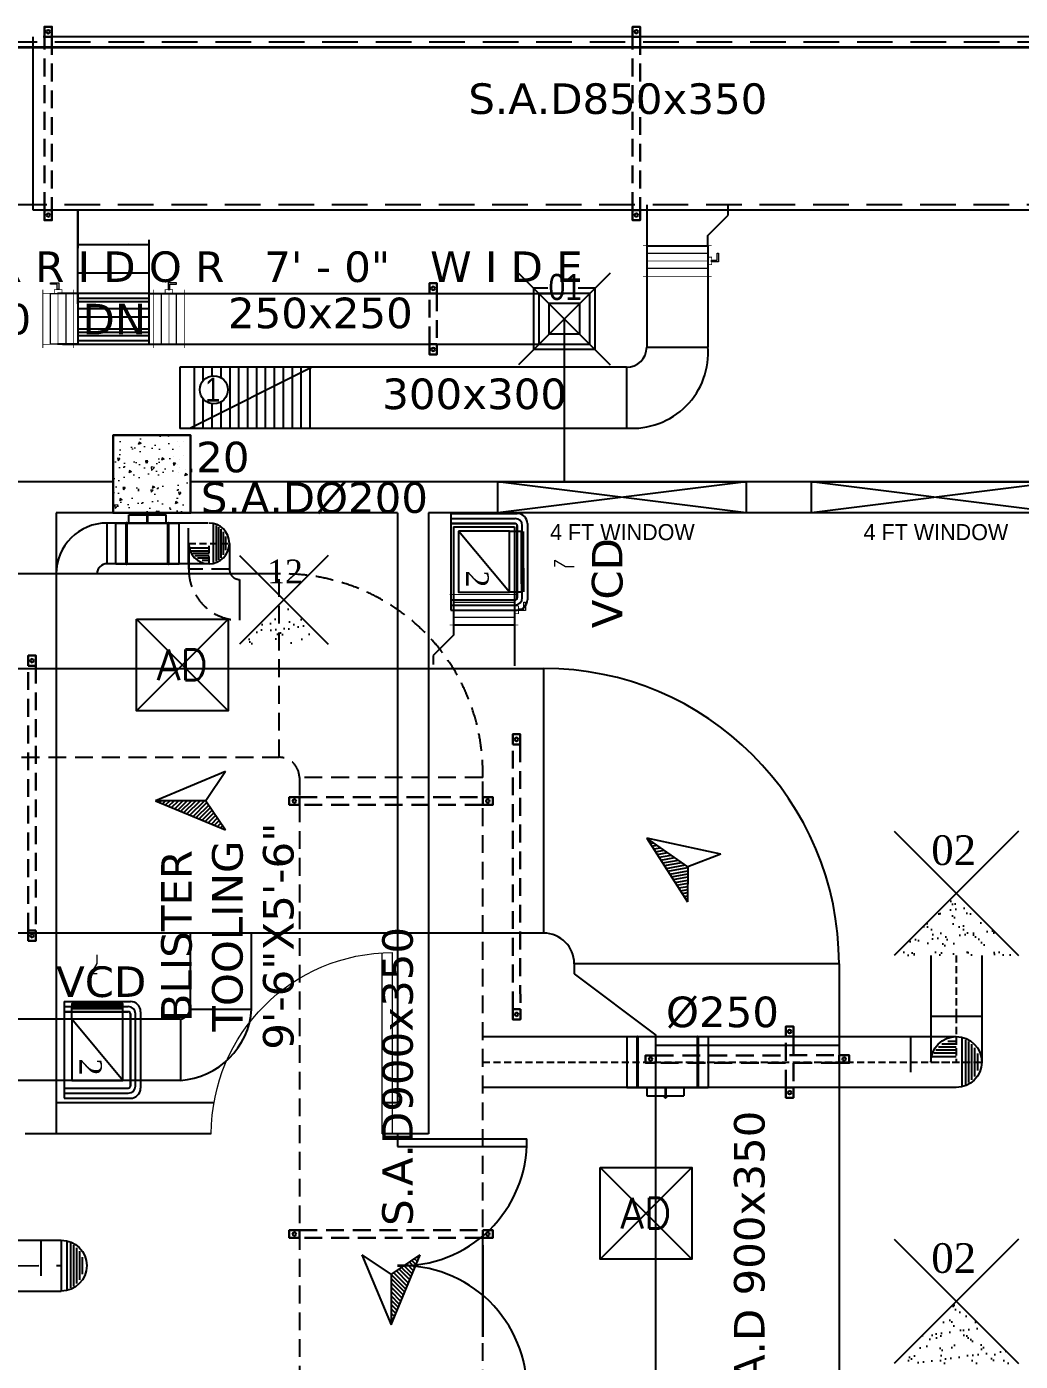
# Model space of a CAD drawing. Header units: millimetres. Extents: x -5691 to 68617, y -23008 to 84113.
# Drawn here: x 19312 to 24190, y 47270 to 53822 of the extents above; entities that cross this region are included whole.
import ezdxf
from ezdxf.enums import TextEntityAlignment as Align

# ---------------------------------------------------------------- set-up
doc = ezdxf.new("R2010")
doc.units = ezdxf.units.MM
doc.header["$LTSCALE"] = 700
doc.header["$MEASUREMENT"] = 0
doc.set_wipeout_variables(frame=1)
doc.linetypes.add('HIDDEN', pattern=[0.375, 0.25, -0.125])
for name, color, linetype in [('Access Door', 7, 'Continuous'), ('architactur xref$0$COLUMN', 8, 'Continuous'), ('architactur xref$0$COLUMN HATCH', 8, 'Continuous'), ('architactur xref$0$TEXT', 8, 'Continuous'), ('architactur xref$0$WALL', 8, 'Continuous'), ('architactur xref$0$WINDOOW', 8, 'Continuous'), ('CAV', 4, 'Continuous'), ('duct size', 7, 'Continuous'), ('M-AC-DIFFUSER', 3, 'Continuous'), ('rcp$0$01-dif', 76, 'Continuous'), ('rcp$0$DIF 02', 74, 'Continuous'), ('rcp$0$DIF 12', 84, 'Continuous'), ('rcp$0$DIF 46', 74, 'Continuous'), ('rcp$0$Low pickup 500x200', 10, 'Continuous'), ('rcp$0$RETURN GRILL-600x300', 5, 'Continuous'), ('rcp$0$WO DIFFUSER', 78, 'Continuous'), ('rcp$0$X-REF', 8, 'Continuous'), ('Return Ahu-04', 1, 'Continuous'), ('Return Ahu-06', 1, 'Continuous'), ('Supply Ahu-04', 3, 'Continuous'), ('Supply Ahu-05', 3, 'Continuous'), ('Supply Ahu-06', 3, 'Continuous'), ('X-REF', 8, 'Continuous')]:
    doc.layers.add(name, color=color, linetype=linetype)
for name, color, linetype, lineweight in [('architactur xref$0$AR. COLUMN', 8, 'Continuous', 30), ('architactur xref$0$AR. R.C.C HATCH', 8, 'Continuous', 9), ('rcp$0$H-RETURN RISER 700', 6, 'Continuous', 9), ('rcp$0$MAAM TEXT', 7, 'Continuous', 25), ('SA-HANGERS', 21, 'Continuous', 30), ('VCD', 1, 'Continuous', 20)]:
    doc.layers.add(name, color=color, linetype=linetype, lineweight=lineweight)
doc.styles.add('AC-TEXT', font='ROMANS.SHX', dxfattribs={"height": 200})
doc.styles.add('architactur xref$0$H St Bt', font='stylu.ttf')
doc.styles.add('architactur xref$0$VERDANA', font='verdana.ttf')
doc.styles.add('rcp$0$style1', font='ARIALN.TTF')
doc.styles.add('rcp$0$TECHNICBOLD', font='times.ttf', dxfattribs={"height": 10})
doc.styles.add('VERDANA', font='verdana.ttf')

# ---------------------------------------------------------------- blocks, each defined once
blk = doc.blocks.new('*U9')
for p, q in [((0, 0), (0, 37)), ((850, 0), (850, 37))]:
    blk.add_line(p, q)
for points in [[(0, 0), (-50, 0), (-50, 37), (0, 37)], [(850, 37), (900, 37), (900, 0), (850, 0)]]:
    blk.add_lwpolyline(points)
at = {"linetype": 'HIDDEN', "ltscale": 0.5}
for points in [[(0, 37), (850, 37)], [(850, 0), (0, 0)]]:
    blk.add_lwpolyline(points, dxfattribs=at)
for centre in [(-25, 18.5), (875, 18.5)]:
    blk.add_circle(centre, 8.44)
blk = doc.blocks.new('*U44')
for p, q in [((0, 0), (0, 37)), ((1300, 0), (1300, 37))]:
    blk.add_line(p, q)
for points in [[(0, 0), (-50, 0), (-50, 37), (0, 37)], [(1300, 37), (1350, 37), (1350, 0), (1300, 0)]]:
    blk.add_lwpolyline(points)
at = {"linetype": 'HIDDEN', "ltscale": 0.5}
for points in [[(0, 37), (1300, 37)], [(1300, 0), (0, 0)]]:
    blk.add_lwpolyline(points, dxfattribs=at)
for centre in [(-25, 18.5), (1325, 18.5)]:
    blk.add_circle(centre, 8.44)
blk = doc.blocks.new('*U46')
for p, q in [((0, 0), (0, 37)), ((900, 0), (900, 37))]:
    blk.add_line(p, q)
for points in [[(0, 0), (-50, 0), (-50, 37), (0, 37)], [(900, 37), (950, 37), (950, 0), (900, 0)]]:
    blk.add_lwpolyline(points)
at = {"linetype": 'HIDDEN', "ltscale": 0.5}
for points in [[(0, 37), (900, 37)], [(900, 0), (0, 0)]]:
    blk.add_lwpolyline(points, dxfattribs=at)
for centre in [(-25, 18.5), (925, 18.5)]:
    blk.add_circle(centre, 8.44)
blk = doc.blocks.new('*U49')
for p, q in [((0, 0), (0, 37)), ((250, 0), (250, 37))]:
    blk.add_line(p, q)
for points in [[(0, 0), (-50, 0), (-50, 37), (0, 37)], [(250, 37), (300, 37), (300, 0), (250, 0)]]:
    blk.add_lwpolyline(points)
at = {"linetype": 'HIDDEN', "ltscale": 0.5}
for points in [[(0, 37), (250, 37)], [(250, 0), (0, 0)]]:
    blk.add_lwpolyline(points, dxfattribs=at)
for centre in [(-25, 18.5), (275, 18.5)]:
    blk.add_circle(centre, 8.44)
blk = doc.blocks.new('*U55')
for p, q in [((0, 0), (0, 37)), ((900, 0), (900, 37))]:
    blk.add_line(p, q)
for points in [[(0, 0), (-50, 0), (-50, 37), (0, 37)], [(900, 37), (950, 37), (950, 0), (900, 0)]]:
    blk.add_lwpolyline(points)
at = {"linetype": 'HIDDEN', "ltscale": 0.5}
for points in [[(0, 37), (900, 37)], [(900, 0), (0, 0)]]:
    blk.add_lwpolyline(points, dxfattribs=at)
for centre in [(-25, 18.5), (925, 18.5)]:
    blk.add_circle(centre, 8.44)
blk = doc.blocks.new('*U56')
for p, q in [((0, 0), (0, 37)), ((1300, 0), (1300, 37))]:
    blk.add_line(p, q)
for points in [[(0, 0), (-50, 0), (-50, 37), (0, 37)], [(1300, 37), (1350, 37), (1350, 0), (1300, 0)]]:
    blk.add_lwpolyline(points)
at = {"linetype": 'HIDDEN', "ltscale": 0.5}
for points in [[(0, 37), (1300, 37)], [(1300, 0), (0, 0)]]:
    blk.add_lwpolyline(points, dxfattribs=at)
for centre in [(-25, 18.5), (1325, 18.5)]:
    blk.add_circle(centre, 8.44)
blk = doc.blocks.new('architactur xref$0$D1')
at = {"layer": 'architactur xref$0$WINDOOW', "color": 0, "lineweight": 0}
for p, q in [((2995.31, -11647.76), (2960.36, -11647.76)), ((2995.31, -11647.76), (2995.31, -11650.76)), ((2995.31, -11649.76), (2960.31, -11649.76))]:
    blk.add_line(p, q, dxfattribs=at)
blk.add_arc((2995.31, -11649.76), 35, 90, 180, dxfattribs=at)
blk = doc.blocks.new('*U179')
at = {"layer": 'architactur xref$0$WALL', "color": 0}
for p, q in [((60520.06, 48188.77), (60526.06, 48188.77)), ((60520.06, 48140.77), (60520.06, 48188.77)), ((60526.06, 48188.77), (60520.06, 48140.77)), ((60520.06, 48188.77), (60526.06, 48140.77)), ((60526.06, 48188.77), (60526.06, 48140.77)), ((60526.06, 48140.77), (60520.06, 48140.77))]:
    blk.add_line(p, q, dxfattribs=at)
at = {"layer": 'architactur xref$0$TEXT', "lineweight": 0, "style": 'architactur xref$0$H St Bt'}
blk.add_text('4 FT WINDOW', height=3.1104, rotation=90, dxfattribs=at).set_placement((60531.34, 48150.84))
blk = doc.blocks.new('*U190')
at = {"layer": 'architactur xref$0$WALL', "color": 0}
for p, q in [((60520.06, 48188.77), (60526.06, 48188.77)), ((60520.06, 48140.77), (60520.06, 48188.77)), ((60526.06, 48188.77), (60520.06, 48140.77)), ((60520.06, 48188.77), (60526.06, 48140.77)), ((60526.06, 48188.77), (60526.06, 48140.77)), ((60526.06, 48140.77), (60520.06, 48140.77))]:
    blk.add_line(p, q, dxfattribs=at)
at = {"layer": 'architactur xref$0$TEXT', "lineweight": 0, "style": 'architactur xref$0$H St Bt'}
blk.add_text('4 FT WINDOW', height=3.1104, rotation=90, dxfattribs=at).set_placement((60531.34, 48150.84))
blk = doc.blocks.new('architactur xref$0$COLUMB 24X24')
at = {"lineweight": 18}
blk.add_wipeout([(600, 0), (600, 600), (0, 600), (0, 0)], dxfattribs=at)
at = {"layer": 'architactur xref$0$AR. R.C.C HATCH'}
h = blk.add_hatch(dxfattribs=at)
h.set_pattern_fill('AR-CONC', color=256, scale=30, style=0)
h.paths.add_polyline_path([(600, 600), (0, 600), (0, 0), (600, 0)])
at = {"layer": 'architactur xref$0$AR. COLUMN'}
blk.add_lwpolyline([(600, 0), (600, 600), (0, 600), (0, 0)], close=True, dxfattribs=at)
blk = doc.blocks.new('architactur xref')
at = {"layer": 'architactur xref$0$COLUMN HATCH', "linetype": 'Continuous'}
blk.add_hatch(color=256, dxfattribs=at).paths.add_polyline_path([(792, 2040), (777, 2040), (777, 2025), (792, 2025)])
at = {"layer": 'architactur xref$0$TEXT', "lineweight": 0}
blk.add_hatch(color=256, dxfattribs=at).paths.add_polyline_path([(792, 2040), (777, 2040), (777, 2025), (792, 2025)])
at = {"layer": 'architactur xref$0$COLUMN', "linetype": 'Continuous'}
for p, q in [((832, 1905), (832, 1902.5)), ((832, 1904), (857, 1904)), ((832, 1902.5), (856.95, 1902.5))]:
    blk.add_line(p, q, dxfattribs=at)
blk.add_lwpolyline([(777, 2025), (792, 2025), (792, 2040), (777, 2040)], close=True, dxfattribs=at)
for centre, start, end in [((832.83, 1903.65), 268.0243, 0.8182), ((832.83, 1855.35), 359.1818, 91.9757)]:
    blk.add_arc(centre, 24.17, start, end, dxfattribs=at)
at = {"layer": 'architactur xref$0$TEXT', "lineweight": 0}
blk.add_lwpolyline([(777, 2025), (792, 2025), (792, 2040), (777, 2040)], close=True, dxfattribs=at)
at = {"layer": 'architactur xref$0$WALL', "linetype": 'Continuous'}
for p, q in [((982, 2115), (542.75, 2115)), ((997, 2031), (712, 2031)), ((832, 2025), (766, 2025)), ((766, 2025), (766, 1905)), ((832, 2025), (832, 1911)), ((988, 2025), (838, 2025)), ((838, 2025), (838, 1905)), ((796.52, 1911), (766, 1911)), ((832, 1911), (829, 1911)), ((796, 1905), (760, 1905)), ((838, 1905), (829, 1905))]:
    blk.add_line(p, q, dxfattribs=at)
at = {"layer": 'architactur xref$0$WINDOOW', "lineweight": 35}
blk.add_line((-15, 2115), (988, 2115), dxfattribs=at)
at = {"layer": 'architactur xref$0$WALL', "rotation": 270}
for name, p in [('*U190', (-47289.37, 62551.06)), ('*U179', (-47228.77, 62551.06))]:
    blk.add_blockref(name, p, dxfattribs=at)
at = {"layer": 'architactur xref$0$WINDOOW', "lineweight": 0, "xscale": -1, "rotation": 90}
blk.add_blockref('architactur xref$0$D1', (-10818.76, 4900.31), dxfattribs=at)
at = {"layer": 'architactur xref$0$TEXT', "linetype": 'Continuous', "insert": (802.17, 2072.52, -0.01), "char_height": 5.9055, "width": 366.9924, "attachment_point": 5, "style": 'architactur xref$0$VERDANA'}
blk.add_mtext('C O R R I D O R   7\' - 0"   W I D E', dxfattribs=at)
at = {"layer": 'architactur xref$0$TEXT', "lineweight": 0, "insert": (795.65, 2035.74), "char_height": 5.906, "width": 5.1391, "attachment_point": 5, "style": 'architactur xref$0$VERDANA'}
blk.add_mtext('120', dxfattribs=at)
at = {"layer": 'architactur xref$0$TEXT', "linetype": 'Continuous', "insert": (799.15, 1943.19, -0.01), "char_height": 5.9055, "width": 45.8472, "attachment_point": 5, "rotation": 90, "style": 'architactur xref$0$VERDANA'}
blk.add_mtext('BLISTER TOOLING\\P9\'-6"X5\'-6"', dxfattribs=at)
at = {"layer": 'architactur xref$0$AR. COLUMN', "xscale": 0.02500000000000233, "yscale": 0.02500000000000233, "zscale": 0.02500000000000233, "rotation": 180}
blk.add_blockref('architactur xref$0$COLUMB 24X24', (792, 2040), dxfattribs=at)
blk = doc.blocks.new('CAV 250 DIA')
for p, q in [((0, 400), (0, 350)), ((0, 400), (250, 400)), ((250, 400), (250, 350)), ((0, 350), (250, 350)), ((0, 345), (0, 55)), ((0, 345), (250, 345)), ((250, 345), (250, 55)), ((250, 301.1), (290, 301.1)), ((290, 301.1), (290, 119.1)), ((250, 212.1), (297.4, 212.1)), ((250, 208.1), (297.4, 208.1)), ((290.8, 218.7), (292.2, 220.1)), ((290.8, 218.7), (297.4, 212.1)), ((297.4, 208.1), (290.8, 201.6)), ((290.8, 201.6), (292.2, 200.1)), ((292.2, 220.1), (302.2, 210.1)), ((302.2, 210.1), (292.2, 200.1)), ((250, 119.1), (290, 119.1)), ((0, 55), (250, 55)), ((0, 50), (0, 0)), ((0, 50), (250, 50)), ((0, 50), (250, 50)), ((0, 0), (250, 0)), ((250, 50), (250, 0))]:
    blk.add_line(p, q)
for centre, start, end in [((0.9, 347.5), 109.43656, 250.56344), ((249.1, 347.5), 289.43656, 70.56344), ((0.9, 52.5), 109.43656, 250.56344), ((249.1, 52.5), 289.43656, 70.56344)]:
    blk.add_arc(centre, 2.65, start, end)
blk = doc.blocks.new('AROW')
h = blk.add_hatch()
h.set_pattern_fill('ANSI31,_O', color=8, scale=33.381621)
h.set_pattern_definition([(45, (-361.5264, -565.2318), (-2.950546, 2.950546), [])])
h.paths.add_polyline_path([(34.3, 0), (-34.3, 0), (-61.1, 39.7)])
for p, q in [((-34.3, 0), (-61.1, 39.7)), ((34.3, 0), (-61.1, 39.7)), ((-61.1, -39.7), (-34.3, 0)), ((-61.1, -39.7), (34.3, 0)), ((-34.3, 0), (34.3, 0))]:
    blk.add_line(p, q)
blk = doc.blocks.new('A$C4D301BEB')
for p, q in [((-310, 200), (-260, 200)), ((-310, 0), (-310, 200)), ((-260, 0), (-260, 200)), ((-255, 200), (-55, 200)), ((-255, 0), (-255, 200)), ((-246, 200), (-246, 240)), ((-246, 240), (-64, 240)), ((-165, 242.2), (-155, 252.2)), ((-163.6, 240.8), (-165, 242.2)), ((-163.6, 240.8), (-157, 247.4)), ((-157, 200), (-157, 247.4)), ((-155, 252.2), (-145, 242.2)), ((-153, 200), (-153, 247.4)), ((-153, 247.4), (-146.4, 240.8)), ((-146.4, 240.8), (-145, 242.2)), ((-64, 200), (-64, 240)), ((-55, 0), (-55, 200)), ((-50, 200), (0, 200)), ((-50, 0), (-50, 200)), ((-50, 0), (-50, 200)), ((0, 0), (0, 200)), ((-310, 0), (-260, 0)), ((-255, 0), (-55, 0)), ((-50, 0), (0, 0))]:
    blk.add_line(p, q)
for centre, start, end in [((-257.5, 199.1), 19.43656, 160.56344), ((-52.5, 199.1), 19.43656, 160.56344), ((-257.5, 0.9), 199.43656, 340.56344), ((-52.5, 0.9), 199.43656, 340.56344)]:
    blk.add_arc(centre, 2.65, start, end)
blk = doc.blocks.new('AD')
at = {"layer": 'M-AC-DIFFUSER', "color": 2}
for p, q in [((225, 225), (-225, -225)), ((225, -225), (-225, 225))]:
    blk.add_line(p, q, dxfattribs=at)
blk.add_lwpolyline([(-225, 225), (225, 225), (225, -225), (-225, -225)], close=True, dxfattribs=at)
at = {"layer": 'M-AC-DIFFUSER', "color": 2, "style": 'AC-TEXT'}
blk.add_text('AD', height=150, dxfattribs=at).set_placement((0, 0), align=Align.MIDDLE_CENTER)
blk = doc.blocks.new('*U135')
at = {"linetype": 'Continuous', "const_width": 5}
for points in [[(333.4, -75), (333.4, -75), (-25, -75), (0, -75), (0, 125), (-25, 125), (0, 125), (333.4, 125), (358.4, 125), (333.4, 125), (333.4, -75), (358.4, -75), (333.4, -75)], [(333.4, 25), (0, 25)]]:
    blk.add_lwpolyline(points, dxfattribs=at)
at = {"linetype": 'Continuous'}
for points in [[(-25, 20), (-25, 30), (-60, 30), (-60, 75), (-70, 75), (-70, 20), (-25, 20)], [(333.4, 75), (0, 75), (0, -25), (333.4, -25)]]:
    blk.add_lwpolyline(points, close=True, dxfattribs=at)
at = {"linetype": 'Continuous', "const_width": 5}
blk.add_lwpolyline([(0, 0), (0, 50), (-25, 50), (-25, 0)], close=True, dxfattribs=at)
blk = doc.blocks.new('*U137')
at = {"linetype": 'Continuous', "const_width": 5}
for points in [[(400, -75), (400, -75), (-25, -75), (0, -75), (0, 125), (-25, 125), (0, 125), (400, 125), (425, 125), (400, 125), (400, -75), (425, -75), (400, -75)], [(400, 25), (0, 25)]]:
    blk.add_lwpolyline(points, dxfattribs=at)
at = {"linetype": 'Continuous'}
for points in [[(-25, 20), (-25, 30), (-60, 30), (-60, 75), (-70, 75), (-70, 20), (-25, 20)], [(400, 75), (0, 75), (0, -25), (400, -25)]]:
    blk.add_lwpolyline(points, close=True, dxfattribs=at)
at = {"linetype": 'Continuous', "const_width": 5}
blk.add_lwpolyline([(0, 0), (0, 50), (-25, 50), (-25, 0)], close=True, dxfattribs=at)
blk = doc.blocks.new('rcp$0$DIFF CODE-12')
at = {"layer": 'rcp$0$DIF 12'}
h = blk.add_hatch(dxfattribs=at)
h.set_pattern_fill('AR-SAND', color=256, scale=50, style=0)
h.paths.add_polyline_path([(-20771.6, -48936.5), (-20336.6, -48936.5), (-20554.1, -48719)])
for p, q in [((-20336.6, -48501.5), (-20771.6, -48936.5)), ((-20771.6, -48501.5), (-20336.6, -48936.5))]:
    blk.add_line(p, q, dxfattribs=at)
at = {"layer": 'rcp$0$DIF 12', "color": 1, "style": 'rcp$0$TECHNICBOLD'}
blk.add_text('12', height=116.49, dxfattribs=at).set_placement((-20636.9, -48638))
blk = doc.blocks.new('rcp$0$saaa')
at = {"layer": 'rcp$0$RETURN GRILL-600x300'}
h = blk.add_hatch(dxfattribs=at)
h.set_pattern_fill('ANSI31', color=256, scale=350, angle=135, style=0)
h.set_pattern_definition([(270, (332422.58, 31332.115), (-43.75, 3e-15), [])])
h.paths.add_polyline_path([(272317.9, 32662.1), (272317.9, 32962.1), (271717.9, 32962.1), (271717.9, 32662.1)])
h.paths.add_polyline_path([(271904.5, 32851.7, 1), (271767, 32851.7, 1)], flags=16)
blk.add_line((272317.9, 32962.1), (271717.9, 32662.1), dxfattribs=at)
blk.add_circle((271835.7, 32851.7, -0.4), 68.8, dxfattribs=at)
at = {"layer": 'rcp$0$MAAM TEXT', "color": 7, "style": 'rcp$0$style1'}
blk.add_text('1', height=117.4, dxfattribs=at).set_placement((271830.4, 32793.9, -0.4), align=Align.CENTER)
blk = doc.blocks.new('rcp$0$DIFF CODE-2')
at = {"layer": 'rcp$0$DIF 02'}
h = blk.add_hatch(dxfattribs=at)
h.set_pattern_fill('AR-SAND', color=256, scale=50, style=0)
h.paths.add_polyline_path([(-20872.6, -48009.6), (-20262.6, -48009.6), (-20567.6, -47704.6)])
for p, q in [((-20872.6, -47399.6), (-20262.6, -48009.6)), ((-20262.6, -47399.6), (-20872.6, -48009.6))]:
    blk.add_line(p, q, dxfattribs=at)
at = {"layer": 'rcp$0$DIF 02', "color": 1, "style": 'rcp$0$TECHNICBOLD'}
blk.add_text('02', height=145.64, dxfattribs=at).set_placement((-20690.5, -47565.6))
blk = doc.blocks.new('rcp$0$01')
at = {"layer": 'rcp$0$01-dif'}
for p, q in [((197256.5, -40399.6), (197706.5, -40849.6)), ((197706.5, -40399.6), (197256.5, -40849.6)), ((197401.5, -40474.6), (197331.5, -40474.6)), ((197331.5, -40474.6), (197331.5, -40774.6)), ((197631.5, -40474.6), (197550, -40474.6)), ((197631.5, -40474.6), (197631.5, -40774.6)), ((197556.5, -40549.6), (197406.5, -40549.6)), ((197406.5, -40549.6), (197406.5, -40699.6)), ((197556.5, -40549.6), (197556.5, -40699.6)), ((197556.5, -40699.6), (197406.5, -40699.6)), ((197631.5, -40774.6), (197331.5, -40774.6))]:
    blk.add_line(p, q, dxfattribs=at)
at = {"layer": 'rcp$0$01-dif', "style": 'rcp$0$style1'}
blk.add_text('01', height=128.44, dxfattribs=at).set_placement((197486.5, -40532.3), align=Align.CENTER)
blk = doc.blocks.new('rcp$0$low pick up 300 X 250')
at = {"layer": 'rcp$0$Low pickup 500x200', "color": 6}
for p, q in [((0, 237.5), (0, 187.5)), ((0, 237.5), (325, 237.5)), ((0, 187.5), (315, 187.5)), ((325, 177.5), (325, -177.5)), ((375, 187.5), (375, -187.5)), ((0, -187.5), (315, -187.5)), ((0, -187.5), (0, -237.5)), ((0, -237.5), (325, -237.5))]:
    blk.add_line(p, q, dxfattribs=at)
at = {"layer": 'rcp$0$Low pickup 500x200', "color": 40}
for p, q in [((0, 212.5), (315, 212.5)), ((350, -177.5), (350, 177.5)), ((0, -212.5), (315, -212.5))]:
    blk.add_line(p, q, dxfattribs=at)
at = {"layer": 'rcp$0$Low pickup 500x200'}
blk.add_line((287.5, -150), (37.5, 150), dxfattribs=at)
at = {"layer": 'rcp$0$Low pickup 500x200', "color": 6}
for points in [[(315, 187.5), (0, 187.5), (0, -187.5), (315, -187.5)], [(325, -177.5), (325, 177.5)]]:
    blk.add_lwpolyline(points, dxfattribs=at)
at = {"layer": 'rcp$0$Low pickup 500x200'}
blk.add_lwpolyline([(37.5, 150), (37.5, -150), (287.5, -150), (287.5, 150)], close=True, dxfattribs=at)
at = {"layer": 'rcp$0$Low pickup 500x200', "color": 40}
for centre, start, end in [((315, 177.5), 0, 90), ((315, -177.5), 270, 0)]:
    blk.add_arc(centre, 35, start, end, dxfattribs=at)
at = {"layer": 'rcp$0$Low pickup 500x200', "color": 6}
for centre, radius, start, end in [((325, 187.5), 50, 0, 90), ((315, 177.5), 10, 0, 90), ((315, -177.5), 10, 270, 0), ((325, -187.5), 50, 270, 0)]:
    blk.add_arc(centre, radius, start, end, dxfattribs=at)
at = {"layer": 'rcp$0$Low pickup 500x200', "color": 6, "style": 'rcp$0$TECHNICBOLD'}
blk.add_text('2', height=110.8, rotation=270, dxfattribs=at).set_placement((74.3, -42.3))
blk = doc.blocks.new('rcp$0$A$C0a68144a')
at = {"layer": 'rcp$0$H-RETURN RISER 700'}
for p, q in [((-318.4, 221.1), (-287.7, 273)), ((-287.7, 221.1), (-318.4, 221.1))]:
    blk.add_line(p, q, dxfattribs=at)
blk.add_lwpolyline([(-287.7, 273), (-287.7, 314.9)], dxfattribs=at)
blk.add_lwpolyline([(-287.7, 100.1, 0, 60, 0), (-287.7, 184.1, 0, 0, 0), (-287.7, 221.1, 0, 0, 0)], format="xyseb", dxfattribs=at)
blk = doc.blocks.new('rcp')
at = {"layer": 'rcp$0$RETURN GRILL-600x300'}
blk.add_blockref('rcp$0$saaa', (-251604.9, 19187.3), dxfattribs=at)
at = {"layer": 'rcp$0$X-REF', "xscale": 25.39999999999418, "yscale": 25.39999999999418, "zscale": 25.39999999999418}
blk.add_blockref('architactur xref', (0, 0), dxfattribs=at)
at = {"layer": 'rcp$0$Low pickup 500x200'}
for p, q in [((21682.5, 51345, 1.3), (21745, 51345, 1.3)), ((21682.5, 51046.9, 1.3), (21745, 51046.9, 1.3)), ((19533.4, 48948.6, -50.1), (19533.4, 49011.1, -50.1)), ((19783.4, 48948.6, -50.1), (19783.4, 49011.1, -50.1))]:
    blk.add_line(p, q, dxfattribs=at)
at = {"layer": 'rcp$0$Low pickup 500x200', "color": 6, "const_width": 20}
for points, elevation in [([(21745, 51345), (21746.4, 51046.9)], 1.3), ([(19533.4, 49012.6), (19783.4, 49012.6)], -50.1)]:
    blk.add_lwpolyline(points, dxfattribs=dict(at, elevation=elevation))
at = {"layer": 'rcp$0$Low pickup 500x200', "ltscale": 8, "elevation": -50.1}
blk.add_lwpolyline([(19533.4, 49001.2), (19783.4, 49001.2), (19783.4, 49023.9), (19533.4, 49023.9)], close=True, dxfattribs=at)
at = {"layer": 'rcp$0$DIF 46'}
for name, p in [('rcp$0$DIFF CODE-12', (41128.9, 99727, 0)), ('rcp$0$DIFF CODE-2', (44443.4, 97271.8)), ('rcp$0$DIFF CODE-2', (44443.4, 95269.4))]:
    blk.add_blockref(name, p, dxfattribs=at)
at = {"layer": 'rcp$0$Low pickup 500x200'}
for p in [(21395, 51195, 1.3), (19495.9, 48798.6, -50.1)]:
    blk.add_blockref('rcp$0$low pick up 300 X 250', p, dxfattribs=at)
at = {"layer": 'rcp$0$Low pickup 500x200', "ltscale": 8, "rotation": 270}
blk.add_blockref('rcp$0$A$C0a68144a', (21684.3, 50884.1, 1.3), dxfattribs=at)
at = {"layer": 'rcp$0$Low pickup 500x200', "ltscale": 8}
blk.add_blockref('rcp$0$A$C0a68144a', (19946.1, 48950.4, -50.1), dxfattribs=at)
at = {"layer": 'rcp$0$WO DIFFUSER', "color": 41}
blk.add_blockref('rcp$0$01', (-175530.7, 93012, -500.5), dxfattribs=at)

msp = doc.modelspace()

# ---------------------------------------------------------------- block references
at = {"layer": 'X-REF', "ltscale": 8}
msp.add_blockref('rcp', (0, 0), dxfattribs=at)

# ---------------------------------------------------------------- next in the draw order: block references
at = {"layer": 'X-REF', "xscale": 25.39999999999418, "yscale": 25.39999999999418, "zscale": 25.39999999999418}
msp.add_blockref('architactur xref', (0, 0), dxfattribs=at)

# ---------------------------------------------------------------- next in the draw order: linework, layer by layer
at = {"layer": 'Return Ahu-04'}
for p, q in [((21407.5, 51367.1, 0.3), (21407.5, 50884.3, 50)), ((21407.5, 51367.1, 0.3), (21707.5, 51367.1, 0)), ((21707.5, 51367.1, 0), (21707.5, 50684.4, 0)), ((21407.5, 50884.3, 50.1), (21407.5, 50834.3, 50)), ((21707.5, 50884.3, 50), (21407.5, 50884.3, 50)), ((21707.5, 50884.3, 50.1), (21707.5, 50684.4, 0)), ((21407.5, 50834.3, 50), (21307.5, 50734.3, 50)), ((21307.5, 50734.3, 50), (21307.5, 50691, 334.1)), ((18550.3, 50671.6), (21850, 50671.6)), ((21850, 49371.6, 50), (21850, 50671.6, 75)), ((21850, 49371.6), (18550.3, 49371.6)), ((20116.4, 48998.6, -50.1), (20116.4, 49371.6)), ((20416.4, 48998.6, 449.9), (20416.4, 49371.6)), ((23300, 49221.6, 50), (22000, 49221.6, 50)), ((22000, 49221.6, 50), (22000, 49171.6, 50)), ((23300, 49221.6, 50), (23300, 46149.5)), ((22000, 49171.6, 50), (22400, 48871.6, 50)), ((20066.4, 48948.6, -50.1), (17300.2, 48948.6, -50.1)), ((20066.4, 48948.6, -50.1), (20066.4, 48648.6, -50.1)), ((20116.4, 48998.6, 199.9), (20416.4, 48998.6, 199.9)), ((20116.4, 48998.6, 199.9), (20416.4, 48998.6, -50.1)), ((22400, 46149.9), (22400, 48871.6, 50)), ((22400, 48821.6, 50), (23300, 48821.6, 50)), ((20066.4, 48648.6, -50.1), (17300.2, 48648.6, -50.1))]:
    msp.add_line(p, q, dxfattribs=at)
for centre, radius, start, end in [((21850, 49221.6), 1450, 0, 90), ((21850, 49221.6), 150, 0, 90), ((20039.9, 49025.1, 449.9), 377.4, 274.01938, 355.98076), ((20046.1, 49018.9, -50.1), 73.2, 286.09797, 343.90296)]:
    msp.add_arc(centre, radius, start, end, dxfattribs=at)
at = {"layer": 'Return Ahu-06', "linetype": 'HIDDEN'}
for p, q in [((14725.8, 53746.6, 50), (27022.6, 53746.6)), ((27022.6, 52946.6), (14725.8, 52946.6, 50))]:
    msp.add_line(p, q, dxfattribs=at)
at = {"layer": 'Return Ahu-06'}
for p, q in [((22355.8, 52946.6, 100), (22355.8, 52746.6, 100)), ((22755.8, 52896.6, 100), (22755.8, 52946.6, 100)), ((22655.8, 52796.6, 100), (22755.8, 52896.6, 100)), ((22355.8, 52746.6, 100), (22655.8, 52746.6, 100)), ((22355.8, 52746.6, 100), (22355.8, 52248, 16.5)), ((22655.8, 52746.6, 100), (22655.8, 52796.6, 100)), ((22655.8, 52746.6, 100), (22656, 52248, 16.5)), ((22355.8, 52248, 16.5), (22656, 52248, 16.5)), ((22255.8, 52149.4), (20063, 52149.4)), ((20063, 52149.4), (20063, 51849.4)), ((22255.8, 52149.4), (22255.8, 51849.4)), ((22255.8, 51849.4), (20063, 51849.4))]:
    msp.add_line(p, q, dxfattribs=at)
at = {"layer": 'Return Ahu-06', "extrusion": (0, -0.165152, 0.986268)}
for centre, radius, start, end in [((22283.9, 51509.5, -8572.9), 373.2, 265.68836, 5.1838), ((22255.8, 51533.3, -8612.6), 100, 270, 0)]:
    msp.add_arc(centre, radius, start, end, dxfattribs=at)
at = {"layer": 'Supply Ahu-04', "extrusion": (-1, 1.83697e-16, 0)}
for p, q in [((19563.3, 52921.6, 791.7), (19563.3, 52734.1, 791.7)), ((19563.3, 52727.5, 1000), (19563.3, 52921.6, 1000)), ((19563.3, 52921.6, 1000), (19563.3, 52921.6, 791.7)), ((19563.3, 52734.1, 1000), (19563.3, 52734.1, 791.7))]:
    msp.add_line(p, q, dxfattribs=at)
at = {"layer": 'Supply Ahu-04'}
for p, q in [((19563.3, 52461.2, 1000), (19563.3, 52921.6, 1000)), ((19913.3, 52461.2, 1000), (19913.3, 52775.8, 1000)), ((20202.4, 51384.9), (19706.6, 51385)), ((20202.4, 51185), (19706.6, 51185)), ((20550.8, 51135, -245.5), (19074.8, 51135, 45.1)), ((21550.9, 47389.7, 750), (21550.9, 47839.7, 750))]:
    msp.add_line(p, q, dxfattribs=at)
at = {"layer": 'Supply Ahu-04', "linetype": 'HIDDEN', "ltscale": 8}
for p, q in [((19913.3, 52750.8, 141.3), (19563.3, 52750.8, 791.7)), ((19563.3, 52612.5, 0), (19913.2, 52612.5, 0)), ((19563.3, 52489, 0), (19913.2, 52489, 0)), ((19563.3, 52472.7, 0), (19913.2, 52472.7, 0)), ((19563.3, 52437.7, 0), (19913.2, 52437.7, 0)), ((19563.3, 52397, 0), (19913.2, 52397, 0)), ((21950.9, 52387.4), (21950.9, 51587.4)), ((19563.3, 52338.3, 0), (19913.2, 52338.3, 0)), ((19563.3, 52321.2, 0), (19913.2, 52321.2, 0)), ((19563.3, 52304.9, 0), (19913.2, 52304.9, 0)), ((19563.3, 52280.4, 0), (19913.2, 52280.4, 0)), ((19868.1, 51135), (19232.1, 51135))]:
    msp.add_line(p, q, dxfattribs=at)
at = {"layer": 'Supply Ahu-04', "extrusion": (1, -1.83697e-16, 0)}
for p, q in [((19813.3, 52757.4, 349.6), (19813.3, 52757.4, 141.3)), ((19913.3, 52775.8, 349.6), (19913.3, 52775.8, 141.3))]:
    msp.add_line(p, q, dxfattribs=at)
at = {"layer": 'Supply Ahu-04', "ltscale": 8}
for p, q in [((19706.6, 51185), (19706.6, 51385)), ((20107.3, 51285), (20107.3, 51158)), ((20307.1, 51285), (20307.1, 51158)), ((20357.2, 51108, 0), (20357.2, 50908, 0)), ((23750.7, 48963.9, -605), (24000.9, 48964.1, -605))]:
    msp.add_line(p, q, dxfattribs=at)
at = {"layer": 'Supply Ahu-04', "linetype": 'HIDDEN', "ltscale": 0.5}
for p, q in [((20307.2, 51158, 0), (20107.2, 51158, 0)), ((20550.8, 50235, -245.5), (20550.8, 51135, -245.5)), ((19024.7, 50235, -245.5), (20550.8, 50235, -245.5)), ((21550.8, 50135, -695.5), (20650.8, 50135, -695.5)), ((20650.8, 50135, -672.7), (20650.9, 46505.7, 710.7)), ((21550.8, 42678.3, -245.5), (21550.8, 50135, -685.8))]:
    msp.add_line(p, q, dxfattribs=at)
at = {"layer": 'Supply Ahu-04', "extrusion": (0, 0, -1)}
msp.add_line((21550.9, 47839.7, 500), (21550.9, 47389.7, 500), dxfattribs=at)
at = {"layer": 'Supply Ahu-04', "linetype": 'HIDDEN', "ltscale": 8, "elevation": 0}
msp.add_lwpolyline([(19563.3, 52262.5), (19913.3, 52262.5), (19913.3, 52512.4), (19563.3, 52512.4)], close=True, dxfattribs=at)
at = {"layer": 'Supply Ahu-04'}
for radius in [250, 50]:
    msp.add_arc((19706.6, 51135), radius, 90, 180, dxfattribs=at)
at = {"layer": 'Supply Ahu-04', "linetype": 'HIDDEN', "ltscale": 0.5}
for centre, radius, start, end in [((20357.2, 51158, 0), 250, 180, 270), ((20357.2, 51158, 0), 50, 180, 270), ((20574.6, 50158.8, -695.5), 976.5, 358.60287, 91.39713), ((20550.8, 50135, -695.5), 100, 0, 90)]:
    msp.add_arc(centre, radius, start, end, dxfattribs=at)
at = {"layer": 'Supply Ahu-05', "linetype": 'HIDDEN'}
for p, q in [((20107.1, 51185, -484), (20107.1, 51385, -484)), ((23650.7, 48863.9, -605), (23650.7, 48613.9, -605)), ((19381.5, 47864.4, 129.3), (19381.5, 47614.4, 129.3))]:
    msp.add_line(p, q, dxfattribs=at)
at = {"layer": 'Supply Ahu-05'}
for p, q in [((20228.7, 51190.6), (20228.7, 51379.4)), ((20243.6, 51197.2), (20243.6, 51372.7)), ((20255.4, 51204.8), (20255.4, 51365.2)), ((20266.9, 51214.8), (20266.9, 51355.2)), ((20278.3, 51228.7), (20278.3, 51341.2)), ((20289.8, 51251.2), (20289.8, 51318.7)), ((20107.2, 51157.8, -484), (20107.1, 51284.9, -484)), ((20112.8, 51263.4), (20207.2, 51263.4)), ((20119.5, 51248.5), (20207.2, 51248.5)), ((20127, 51236.7), (20207.2, 51236.7)), ((20137, 51225.2), (20207.2, 51225.2)), ((20150.9, 51213.8), (20207.2, 51213.8)), ((20173.4, 51202.3), (20207.2, 51202.3)), ((23750.7, 49262.1, -605), (23750.7, 48738.9, -605)), ((24000.5, 49262.1, -605), (24001, 48739, -605)), ((21550.8, 48863.8, 310), (23875.8, 48863.9, 0)), ((23788, 48813.5), (23875.8, 48813.5)), ((23805.4, 48827.9), (23875.8, 48827.9)), ((23833.6, 48842.2), (23875.8, 48842.2)), ((23902.6, 48856.9), (23902.6, 48620.9)), ((23921.2, 48848.6), (23921.2, 48629.1)), ((23936, 48839.1), (23936, 48638.6)), ((23950.3, 48826.6), (23950.3, 48651.1)), ((23757.8, 48765.8), (23875.8, 48765.8)), ((23766.1, 48784.4), (23875.8, 48784.4)), ((23775.5, 48799.2), (23875.8, 48799.2)), ((23964.7, 48809.2), (23964.7, 48668.5)), ((23979, 48781.1), (23979, 48696.6)), ((23875.8, 48613.9, 0), (21550.8, 48613.8, 310)), ((18710.8, 47864.4, 129.3), (19481.5, 47864.4, 129.3)), ((19481.5, 47864.4, 129.3), (19481.5, 47614.4, 129.3)), ((19508.4, 47857.4, 129.3), (19508.4, 47621.4, 129.3)), ((19527.1, 47849.1, 129.3), (19527.1, 47629.7, 129.3)), ((19541.9, 47839.7, 129.3), (19541.9, 47639.2, 129.3)), ((19556.2, 47827.2, 129.3), (19556.2, 47651.7, 129.3)), ((19570.5, 47809.8, 129.3), (19570.5, 47669.1, 129.3)), ((19584.9, 47781.7, 129.3), (19584.9, 47697.2, 129.3)), ((18710.8, 47614.4, 129.3), (19481.5, 47614.4, 129.3))]:
    msp.add_line(p, q, dxfattribs=at)
at = {"layer": 'Supply Ahu-05', "linetype": 'HIDDEN', "ltscale": 0.2}
for p, q in [((20107.2, 51285), (20307.2, 51285)), ((23875.8, 49262.1), (23875.8, 48964, -605)), ((21550.8, 48738.8, 321.7), (23875.8, 48738.8, -48.6)), ((23750.8, 48738.9), (24000.8, 48738.9))]:
    msp.add_line(p, q, dxfattribs=at)
at = {"layer": 'Supply Ahu-05'}
msp.add_lwpolyline([(21825.9, 52262.4), (22075.9, 52262.4), (22075.9, 52512.4), (21825.9, 52512.4)], close=True, dxfattribs=at)
at = {"layer": 'Supply Ahu-05', "linetype": 'HIDDEN', "ltscale": 0.2}
for points, elevation in [([(20207.2, 51185), (20207.2, 51285)], -484), ([(23875.8, 48964), (23875.8, 48738.9)], -605)]:
    msp.add_lwpolyline(points, dxfattribs=dict(at, elevation=elevation))
at = {"layer": 'Supply Ahu-05', "linetype": 'HIDDEN', "elevation": 657.2}
msp.add_lwpolyline([(17884.1, 47738.4), (19481.5, 47739.4)], dxfattribs=at)
at = {"layer": 'Supply Ahu-05'}
for centre, major_axis in [((20207.1, 51285), (0, 100)), ((20207.2, 51285), (100, 0))]:
    msp.add_ellipse(centre, major_axis=major_axis, ratio=1, start_param=3.141593, end_param=6.283185, dxfattribs=at)
at = {"layer": 'Supply Ahu-05', "extrusion": (0, 0, -1)}
for centre, major_axis in [((23875.8, 48738.9), (125, 0)), ((23875.7, 48738.9), (0, -125)), ((19481.5, 47739.4, 129.3), (0, -125))]:
    msp.add_ellipse(centre, major_axis=major_axis, ratio=1, start_param=3.141593, end_param=6.283185, dxfattribs=at)
at = {"layer": 'Supply Ahu-06', "ltscale": 600}
for p, q in [((19343.5, 52921.6, 450), (19343.5, 53771.6, 450)), ((25254.3, 53771.6, 450), (19393.5, 53771.6, 800)), ((20275.8, 52262.4, 125), (20575.8, 52262.4, 125))]:
    msp.add_line(p, q, dxfattribs=at)
at = {"layer": 'Supply Ahu-06'}
for p, q in [((25254.3, 52921.6, 450), (19343.5, 52921.6, 450)), ((19563.3, 52512.5, 0), (19463.3, 52512.4, 0)), ((19563.3, 52512.4, 1250), (19563.3, 52512.4, 1000)), ((19913.3, 52512.4, 0), (21950.8, 52512.4, 0)), ((19913.3, 52512.4, 1250), (19913.3, 52512.4, 1000)), ((19563.3, 52262.3, 250), (20275.8, 52262.4, 125)), ((19563.3, 52262.3, 250), (19563.3, 52262.3, 0)), ((20575.8, 52262.4, 125), (21950.8, 52262.4, 0))]:
    msp.add_line(p, q, dxfattribs=at)
at = {"layer": 'Supply Ahu-06', "extrusion": (-2e-16, 1, 0)}
msp.add_line((19563.3, 52512.3, 250), (19563.3, 52512.3, 0), dxfattribs=at)
at = {"layer": 'Supply Ahu-06', "extrusion": (-2e-16, -1, 0)}
for p, q in [((19563.3, 52262.5, 250), (19463.3, 52262.5, 250)), ((19488.3, 52262.5, 0), (19563.3, 52262.5, 0)), ((19488.3, 52262.5, 250), (19488.3, 52262.5, 0))]:
    msp.add_line(p, q, dxfattribs=at)

# ---------------------------------------------------------------- next in the draw order: block references
at = {"layer": 'Access Door'}
for p in [(20076, 50688.5), (22352, 47996.6)]:
    msp.add_blockref('AD', p, dxfattribs=at)
at = {"layer": 'CAV'}
msp.add_blockref('A$C4D301BEB', (20059.9, 51184.9), dxfattribs=at)
at = {"layer": 'CAV', "xscale": -1, "rotation": 90}
msp.add_blockref('CAV 250 DIA', (22657.8, 48863.8, 132.2), dxfattribs=at)
at = {"layer": 'Return Ahu-04', "xscale": 3.599999999999999, "yscale": 3.599999999999999, "zscale": 3.599999999999999}
for p, rotation in [((20067.6, 50021.6), 180), ((22457.1, 49768.2, 450.3), 145.1821685885576)]:
    msp.add_blockref('AROW', p, dxfattribs=dict(at, rotation=rotation))
at = {"layer": 'SA-HANGERS'}
for name, p, rotation in [('*U9', (19399.1, 53771.6, 0.7), 270.0018899840079), ('*U9', (22286.5, 53771.6, 0.7), 270.0018899840079), ('*U49', (21326, 52262.4, 125), 90.00377996800809), ('*U44', (19357, 49384.3), 90.00372342716953), ('*U56', (21735.4, 48998.3), 90.00377996800809), ('*U46', (20650.8, 50001.7, -654.2), 0.0037799680080769), ('*U49', (23075.9, 48613.9, 106.7), 90.00377996800809), ('*U55', (22400, 48734.8, 50), 0.0037799680080769), ('*U46', (20650.8, 47876.1, 41.3), 0.0037799680080769)]:
    msp.add_blockref(name, p, dxfattribs=dict(at, rotation=rotation))
at = {"layer": 'Supply Ahu-04', "xscale": 3.599999999999999, "yscale": 3.599999999999999, "zscale": 3.599999999999999, "rotation": 270}
msp.add_blockref('AROW', (21100.8, 47571.9, 189.5), dxfattribs=at)
at = {"layer": 'VCD', "ltscale": 100, "xscale": -0.749999999999659, "yscale": 0.749999999999659, "zscale": 0.749999999999659}
for p in [(22655.9, 52652.8, 100), (21707.5, 50940.6, 50)]:
    msp.add_blockref('*U137', p, dxfattribs=at)
at = {"layer": 'VCD', "ltscale": 100, "yscale": 0.749999999999659, "zscale": 0.749999999999659}
for p, xscale, rotation in [((19484.8, 52512.4, 49.9), -0.749999999999659, 90), ((19991.6, 52512.4, 49.9), 0.749999999999659, 270)]:
    msp.add_blockref('*U135', p, dxfattribs=dict(at, xscale=xscale, rotation=rotation))

# ---------------------------------------------------------------- next in the draw order: texts
at = {"layer": 'duct size', "style": 'VERDANA'}
for s, p in [('S.A.D850x350', (21480.1, 53393.4, 449.5)), ('250x250', (20300, 52341.6, -500)), ('250x250', (18426.9, 52311.2, -500)), ('DN', (19586.1, 52311.2, -450.1)), ('300x300', (21057.4, 51944.4, 450)), ('S.A.D%%C200', (20166.8, 51435)), ('VCD', (19456.4, 49058.5)), ('%%C250', (22450.5, 48910.2, -225))]:
    msp.add_text(s, height=150, dxfattribs=at).set_placement(p)
for s, p in [('VCD', (22236.6, 50868.4)), ('S.A.D900x350', (21207.3, 47934.3, -0.3)), ('R.A.D 900x350', (22934.3, 46954.6, 0.3))]:
    msp.add_text(s, height=150, rotation=90, dxfattribs=at).set_placement(p)

doc.saveas('drawing.dxf')
